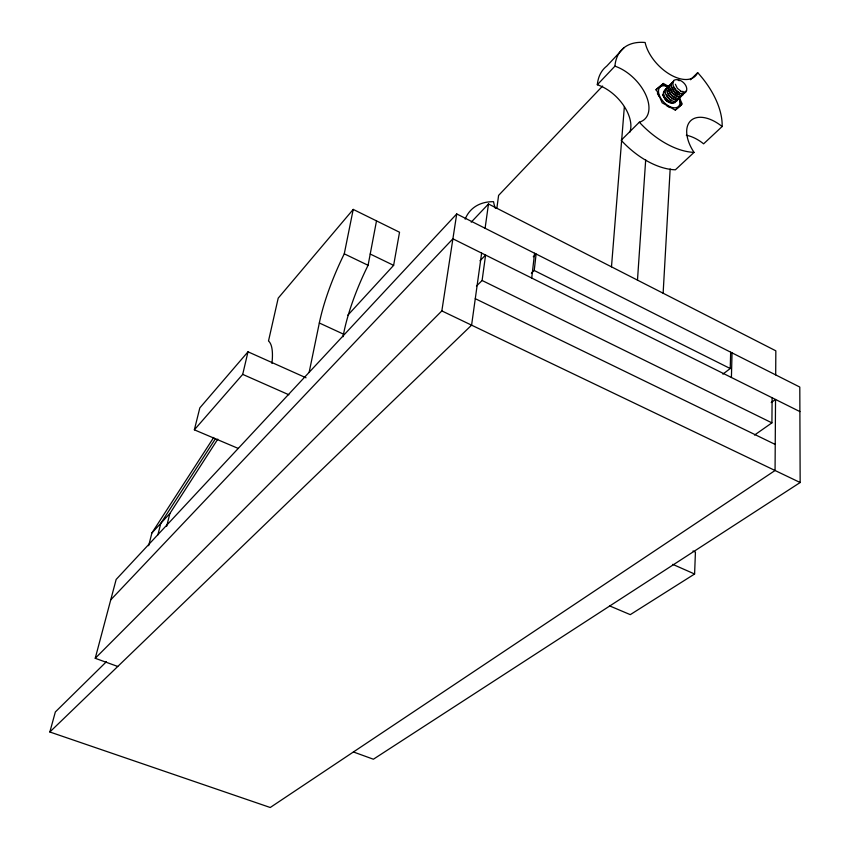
<?xml version="1.0" encoding="UTF-8"?>
<svg xmlns="http://www.w3.org/2000/svg" width="850" height="850" viewBox="0 0 850 850"><rect width="100%" height="100%" fill="white"/><g stroke="black" fill="none" stroke-linecap="round" stroke-linejoin="round"><path stroke-width="1.27" d="M754.545 435.051L771.917 422.864L772.119 397.768M775.689 374.892L775.838 350.827L488.484 203.979L471.197 222.179M722.872 374.127L730.235 368.539L730.66 352.176M731.414 377.496L732.041 352.867M609.514 605.848L630.275 614.646L694.599 574.005L695.428 552.086L693.016 551.002M663.128 293.229L670.161 168.938M637.479 280.118L645.692 159.843M611.479 266.836L624.346 106.792M531.356 273.243L534.225 270.491L536.116 254.012L533.258 256.785M531.717 278.046L534.586 253.236M496.825 208.505L498.599 195.394L602.618 86.041M476.467 286.078L482.099 280.489L485.594 255.074L480.006 260.738M481.631 253.109L471.591 325.157L49.842 731.988L270.236 807.5L775.062 470.507L775.529 399.468L771.216 402.549M485.095 228.268L488.484 203.979M117.757 666.464L95.232 658.293L441.841 310.909L456.716 213.945L799.797 387.058L800.158 482.524L373.394 759.22L353.419 751.974M347.809 315.223L393.624 265.359L399.532 232.241L353.217 209.408L278.205 298.148L268.494 341.02A88.549 21.781 -66.7 0 1 271.947 363.428M685.482 91.162L684.558 93.404C678.215 95.806 670.034 86.009 673.986 80.261C680.021 77.191 689.318 85.797 686.12 91.874L683.676 92.469L680.393 91.216M682.38 94.212L681.456 96.464C674.942 99.312 665.412 87.189 672.116 82.705M683.931 92.682L683.007 94.934C676.494 97.782 666.952 85.648 673.646 81.164M679.299 97.251L678.374 99.503C671.861 102.361 662.341 90.249 669.046 85.765M343.007 336.749L343.517 334.167A101.214 29.793 -64.7 0 1 368.082 265.296L376.507 220.894M676.228 100.268L675.293 102.521C668.791 105.411 659.292 93.298 665.996 88.825M677.758 98.759L676.834 101.012C670.321 103.891 660.811 91.768 667.516 87.295M309.188 372.141L319.324 322.989A101.83 28.411 -64.8 0 1 344.271 253.831L353.217 209.408M238.319 448.46L194.363 429.824L242.707 374.372L247.998 351.804L306.043 377.793M194.363 429.824L199.824 407.894L247.998 351.804M166.664 526.299L169.873 513.517L217.802 439.11M157.877 534.894L160.799 523.334L215.549 438.558M148.654 545.711L151.916 532.95L213.722 437.442M95.232 658.293L116.152 579.456L456.716 213.945M49.842 731.988L55.346 711.96L106.42 661.693M680.595 97.027L679.915 97.984C673.402 100.842 663.882 88.719 670.576 84.235M151.916 532.95L169.873 513.517M624.176 47.579L606.677 66.183A65.832 38.388 46.4 0 0 597.316 84.766A34.914 20.782 45.5 0 1 629.818 132.239M597.316 84.766L614.922 66.162A66.714 38.229 46.4 0 1 645.129 42.5A33.809 18.913 45.9 0 0 670.427 74.726A33.809 18.913 45.9 0 0 697.68 72.632A66.714 38.229 46.4 0 1 722.139 126.522L703.619 143.831A34 19.848 47.7 0 0 686.322 135.246M110.734 599.856L452.901 238.797L799.893 411.591M664.328 91.375L663.553 92.161C661.597 97.58 668.897 105.549 674.358 102.308M659.717 87.157L663.361 83.481L668.759 86.53M614.922 66.162A35.392 20.708 45.6 0 1 646.032 95.381A35.392 20.708 45.6 0 1 639.338 122.188L621.18 140.261A65.832 38.388 46.4 0 0 675.399 169.798L694.036 152.384A34.457 19.773 47.7 0 1 690.859 120.583A34.457 19.773 47.7 0 1 722.139 126.522M690.487 79.751L697.68 72.632M662.479 94.828L665.667 99.832M675.389 110.064L681.126 105.134L679.044 97.623M655.754 89.973L662.278 84.575L668.121 86.626M663.361 83.481L656.232 89.42L662.161 102.808L675.219 110.128L682.231 104.051L678.991 96.826M674.358 99.067L675.357 99.036M682.093 91.439L683.092 91.407M671.128 102.648L666.952 101.054M678.279 80.453L679.564 80.644M671.287 102.096L667.686 100.215L665.656 97.729M677.439 96.029L672.711 92.958L670.735 88.868M675.899 97.548C672.18 96.677 669.131 92.979 669.152 89.133M678.991 94.499L674.263 91.428L672.276 87.327M242.707 374.372L288.873 394.772M672.732 564.347L694.599 574.005M319.324 322.989L343.517 334.167M666.963 105.953L669.853 107.567M441.841 310.909L800.158 482.524M344.271 253.831L368.082 265.296M370.217 254.023L393.624 265.359M475.277 298.679L775.232 444.444M482.099 280.489L771.917 422.864M534.225 270.491L730.235 368.539M670.438 99.631L671.659 100.279M673.2 98.759L669.641 96.018L668.036 93.298M679.373 92.661L675.803 89.898L674.188 87.168M680.924 91.12L677.354 88.358L675.367 84.246M665.582 99.907L667.186 101.299M669.216 98.706L666.506 94.817M657.422 93.394L658.984 96.316M667.622 90.663L667.664 91.927M465.163 219.173A59.107 38.983 45.9 0 1 493.563 201.694A30.026 19.38 45.4 0 0 495.38 208.303M678.821 97.389A13.377 7.661 46.4 0 1 672.711 107.599A13.377 7.661 46.4 0 1 658.654 93.011A13.377 7.661 46.4 0 1 668.886 87.082M694.036 152.384A66.714 38.229 46.4 0 1 639.338 122.188"/></g></svg>
